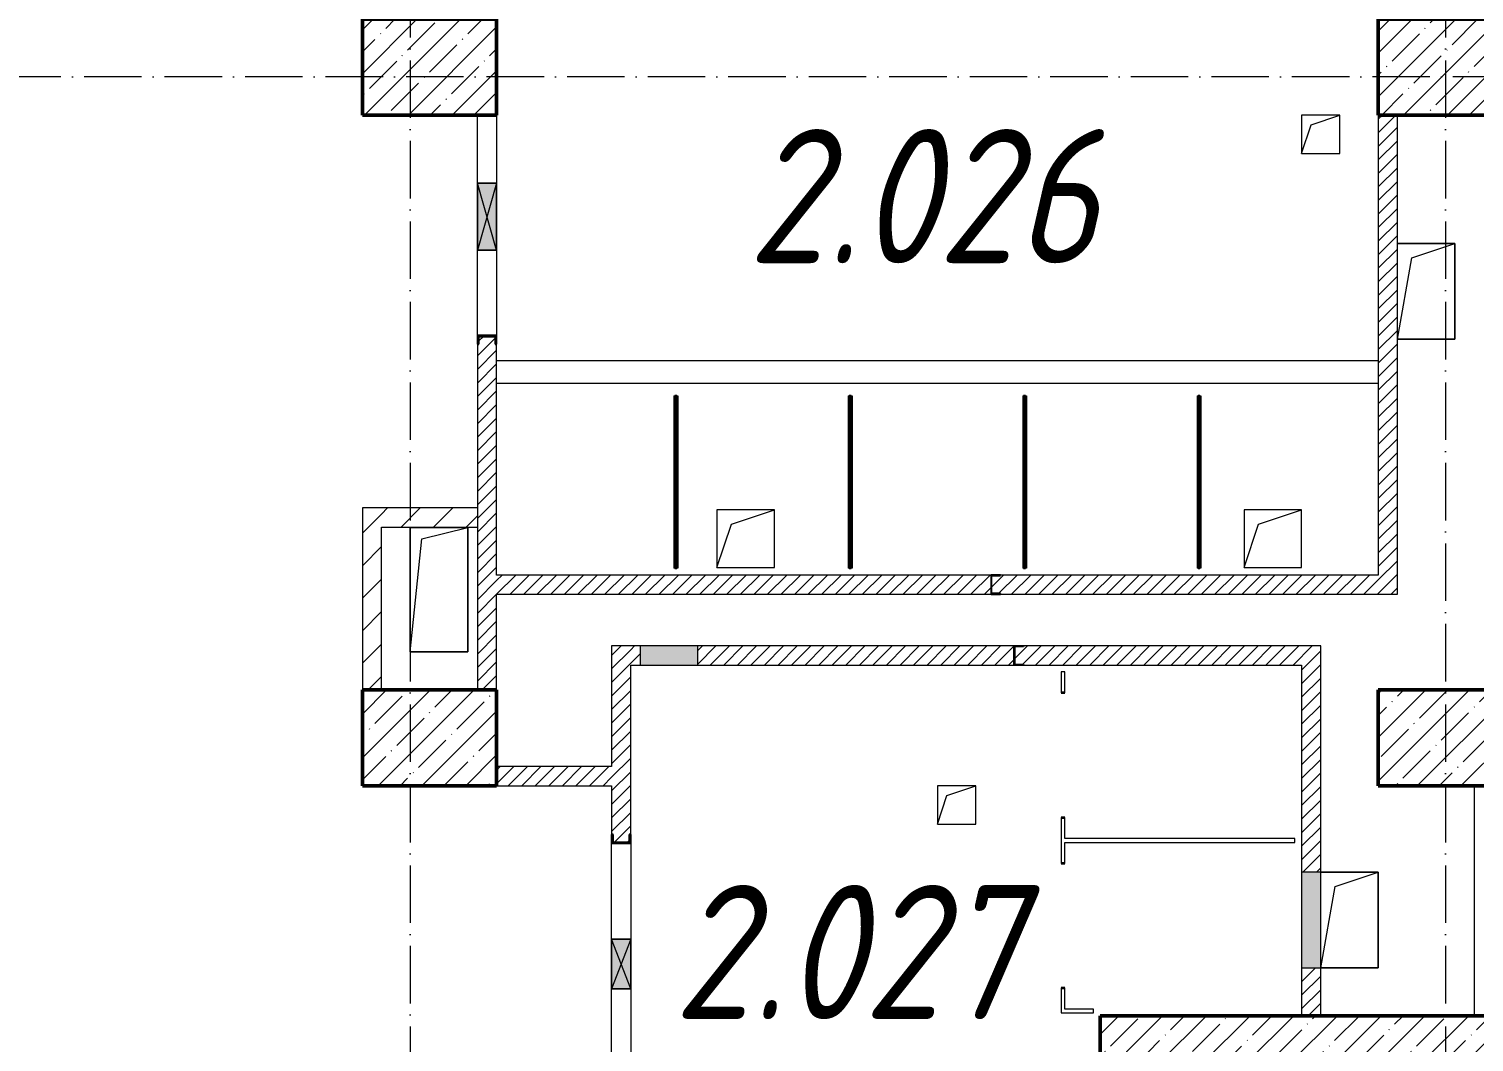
# Model space of a CAD drawing. Header units: millimetres. Extents: x -12989 to 629078, y -109036 to 555275.
# Drawn here: x 119020 to 126560, y 121757 to 127045 of the extents above; entities that cross this region are included whole.
import ezdxf

# ---------------------------------------------------------------- set-up
doc = ezdxf.new("R2010")
doc.units = ezdxf.units.MM
doc.linetypes.add('50_200_ШТРИХ_1Т_ш5_п1_п1_', pattern=[700, 500, -100, 0, -100])
for name, color, linetype, lineweight in [('A-DETL-GENF-OTLN', 7, 'Continuous', 9), ('A-DOOR-OPNG-MCUT', 7, 'Continuous', 35), ('A-FLOR-____-OTLN', 7, 'Continuous', 9), ('A-GENM-____-MCUT', 7, 'Continuous', 25), ('A-GENM-____-OTLN', 7, 'Continuous', 9), ('A-GENM-____-OTLN-1', 7, 'Continuous', 25), ('A-GLAZ-____-OTLN', 7, 'Continuous', 9), ('A-WALL-____-MCUT', 7, 'Continuous', 13), ('A-WALL-____-MCUT-2', 7, 'Continuous', 50), ('A-WALL-____-OTLN', 7, 'Continuous', 9), ('A-WALL-____-PATT-1', 7, 'Continuous', 9), ('A-WALL-FNSH-MCUT-1', 7, 'Continuous', 9), ('I-WALL-____-OTLN', 7, 'Continuous', 9), ('S-COLS-____-MCUT', 7, 'Continuous', 50), ('S-COLS-____-OTLN', 7, 'Continuous', 9), ('S-GRID-____-OTLN-1', 7, '50_200_ШТРИХ_1Т_ш5_п1_п1_', 9), ('Марки помещений', 7, 'Continuous', 9)]:
    doc.layers.add(name, color=color, linetype=linetype, lineweight=lineweight)
doc.layers.add('A-DOOR-____-OTLN-1', color=7, linetype='Continuous', lineweight=9, true_color=0xffffff)
doc.styles.add('ISOCPEUR_I_2', font='isocpeui.ttf', dxfattribs={"width": 0.85, "height": 2.3})
pattern_1 = [(45, (43259.71, 63713.66), (-35.35534, 35.35534), [])]
pattern_2 = [(45, (43259.71, 63713.66), (-114.04925, 114.04925), []), (45, (43373.76, 63713.66), (-114.04925, 114.04925), [201.612, -40.322, 3.353, -36.97])]
pattern_3 = [(45, (43259.71, 63713.66), (-84.85281, 84.85281), [])]

# ---------------------------------------------------------------- blocks, each defined once
blk = doc.blocks.new('DOR_ДУ_распашная__1Ст_Прямоугольная_ШЕР - Вн_650х2100h_Кабинки С_у-17949503-АР1_План отверстий 2 этажа в осях 1-64_Ю-ЯЯ')
at = {"layer": 'A-DOOR-OPNG-MCUT'}
for p, q in [((-325, 10), (-325, -10)), ((325, -10), (325, 10))]:
    blk.add_line(p, q, dxfattribs=at)
blk = doc.blocks.new('BSC_Колонна _Прямоугольная - 500х700-V106-АР1_План отверстий 2 этажа в осях 1-64_Ю-ЯЯ')
at = {"layer": 'S-COLS-____-OTLN'}
h = blk.add_hatch(dxfattribs=at)
h.set_pattern_fill('FP_119', color=256, style=0, pattern_type=2)
h.set_pattern_definition([(315, (-63131.04, 77850), (114.04925, 114.04925), []), (315, (-63131.04, 77735.95), (114.04925, 114.04925), [201.613, -40.323, 3.353, -36.97])])
h.paths.add_polyline_path([(-250, 350), (-250, -350), (250, -350), (250, 350)], flags=0)
at = {"layer": 'S-COLS-____-MCUT'}
for p, q in [((250, 350), (-250, 350)), ((-250, 350), (-250, -350)), ((250, -350), (250, 350)), ((-250, -350), (250, -350))]:
    blk.add_line(p, q, dxfattribs=at)
blk = doc.blocks.new('BSC_Колонна _Прямоугольная - 500х700-V107-АР1_План отверстий 2 этажа в осях 1-64_Ю-ЯЯ')
at = {"layer": 'S-COLS-____-OTLN'}
h = blk.add_hatch(dxfattribs=at)
h.set_pattern_fill('FP_120', color=256, style=0, pattern_type=2)
h.set_pattern_definition([(315, (-63131.04, 83150), (114.04925, 114.04925), []), (315, (-63131.04, 83035.95), (114.04925, 114.04925), [201.613, -40.323, 3.353, -36.97])])
h.paths.add_polyline_path([(-250, 350), (-250, -350), (250, -350), (250, 350)], flags=0)
at = {"layer": 'S-COLS-____-MCUT'}
for p, q in [((250, 350), (-250, 350)), ((-250, 350), (-250, -350)), ((250, -350), (250, 350)), ((-250, -350), (250, -350))]:
    blk.add_line(p, q, dxfattribs=at)
blk = doc.blocks.new('BSC_Колонна _Прямоугольная - 500х700-V126-АР1_План отверстий 2 этажа в осях 1-64_Ю-ЯЯ')
at = {"layer": 'S-COLS-____-OTLN'}
h = blk.add_hatch(dxfattribs=at)
h.set_pattern_fill('FP_139', color=256, style=0, pattern_type=2)
h.set_pattern_definition([(315, (-59631.04, 77850), (114.04925, 114.04925), []), (315, (-59631.04, 77735.95), (114.04925, 114.04925), [201.613, -40.323, 3.353, -36.97])])
h.paths.add_polyline_path([(-250, 350), (-250, -350), (250, -350), (250, 350)], flags=0)
at = {"layer": 'S-COLS-____-MCUT'}
for p, q in [((250, 350), (-250, 350)), ((-250, 350), (-250, -350)), ((250, -350), (250, 350)), ((-250, -350), (250, -350))]:
    blk.add_line(p, q, dxfattribs=at)
blk = doc.blocks.new('BSC_Колонна _Прямоугольная - 500х700-V127-АР1_План отверстий 2 этажа в осях 1-64_Ю-ЯЯ')
at = {"layer": 'S-COLS-____-OTLN'}
h = blk.add_hatch(dxfattribs=at)
h.set_pattern_fill('FP_140', color=256, style=0, pattern_type=2)
h.set_pattern_definition([(315, (-59631.04, 83150), (114.04925, 114.04925), []), (315, (-59631.04, 83035.95), (114.04925, 114.04925), [201.613, -40.323, 3.353, -36.97])])
h.paths.add_polyline_path([(-250, 350), (-250, -350), (250, -350), (250, 350)], flags=0)
at = {"layer": 'S-COLS-____-MCUT'}
for p, q in [((250, 350), (-250, 350)), ((-250, 350), (-250, -350)), ((250, -350), (250, 350)), ((-250, -350), (250, -350))]:
    blk.add_line(p, q, dxfattribs=at)
blk = doc.blocks.new('154_Стойка_СКБ_Швеллер - СМ-2180_100-28278414-АР1_План отверстий 2 этажа в осях 1-64_Ю-ЯЯ')
at = {"layer": 'A-GENM-____-MCUT'}
for p, q in [((171, 50), (125, 50)), ((125, 50), (125, -50)), ((129.5, 42.4), (171, 42.4)), ((129.5, -42.4), (129.5, 42.4)), ((171, 42.4), (171, 50)), ((125, -50), (171, -50)), ((171, -42.4), (129.5, -42.4)), ((171, -50), (171, -42.4))]:
    blk.add_line(p, q, dxfattribs=at)
blk = doc.blocks.new('154_Фахверк_СКБ_Швеллер - Тип_100_3960-28333271-АР1_План отверстий 2 этажа в осях 1-64_Ю-ЯЯ')
at = {"layer": 'A-GENM-____-MCUT'}
for p, q in [((125, 50), (175, 50)), ((125, -50), (125, 50)), ((128, 47), (128, -47)), ((175, 47), (128, 47)), ((175, 50), (175, 47)), ((175, -50), (125, -50)), ((128, -47), (175, -47)), ((175, -47), (175, -50))]:
    blk.add_line(p, q, dxfattribs=at)
blk = doc.blocks.new('154_Фахверк_СКБ_Швеллер - Тип_100_3960-28331862-АР1_План отверстий 2 этажа в осях 1-64_Ю-ЯЯ')
at = {"layer": 'A-GENM-____-MCUT'}
for p, q in [((175, 50), (125, 50)), ((125, 50), (125, -50)), ((128, 47), (175, 47)), ((128, -47), (128, 47)), ((175, 47), (175, 50)), ((125, -50), (175, -50)), ((175, -47), (128, -47)), ((175, -50), (175, -47))]:
    blk.add_line(p, q, dxfattribs=at)
blk = doc.blocks.new('131_Панель боковая - 900х1500-29281255-АР1_План отверстий 2 этажа в осях 1-64_Ю-ЯЯ')
at = {"layer": 'A-GENM-____-MCUT'}
for p, q in [((450, 5), (-450, 5)), ((-450, 5), (-450, -5)), ((450, -5), (450, 5)), ((-450, -5), (450, -5))]:
    blk.add_line(p, q, dxfattribs=at)
at = {"layer": 'A-GENM-____-OTLN'}
for p, q in [((-450, 10), (450, 10)), ((-450, 5), (-450, 10)), ((450, 10), (450, 5)), ((-450, -10), (-450, -5)), ((-450, -10), (450, -10)), ((450, -5), (450, -10))]:
    blk.add_line(p, q, dxfattribs=at)
blk = doc.blocks.new('AR_Отверстие Ниша - Лючок-32401897-АР1_План отверстий 2 этажа в осях 1-64_Ю-ЯЯ')
at = {"layer": 'A-GLAZ-____-OTLN'}
blk.add_hatch(color=256, dxfattribs=at).paths.add_polyline_path([(250, -50), (250, 50), (-250, 50), (-250, -50), (-158, -50)], flags=0)
for p, q in [((250, 50), (-250, 50)), ((-250, 50), (-250, -50)), ((250, -50), (250, 50)), ((-250, -50), (250, -50))]:
    blk.add_line(p, q, dxfattribs=at)
blk = doc.blocks.new('AR_Отверстие Ниша - Лючок-32401924-АР1_План отверстий 2 этажа в осях 1-64_Ю-ЯЯ')
at = {"layer": 'A-GLAZ-____-OTLN'}
blk.add_hatch(color=256, dxfattribs=at).paths.add_polyline_path([(150, -50), (150, 50), (-150, 50), (-150, -50)], flags=0)
for p, q in [((150, 50), (-150, 50)), ((-150, 50), (-150, -50)), ((150, -50), (150, 50)), ((-150, -50), (150, -50))]:
    blk.add_line(p, q, dxfattribs=at)
blk = doc.blocks.new('AR_Отверстие прямоугольное _в плите_ - AR_Отверстие прямоугольное _в плите_-30459333-АР1_План отверстий 2 этажа в осях 1-64_Ю-ЯЯ')
at = {"layer": 'A-GENM-____-OTLN'}
for p, q in [((150, 250), (-150, 250)), ((-75, 175), (150, 250)), ((150, -250), (150, 250)), ((-150, -250), (-75, 175)), ((-150, -250), (150, -250))]:
    blk.add_line(p, q, dxfattribs=at)
blk = doc.blocks.new('AR_Отверстие прямоугольное _в плите_ - AR_Отверстие прямоугольное _в плите_-30459207-АР1_План отверстий 2 этажа в осях 1-64_Ю-ЯЯ')
at = {"layer": 'A-GENM-____-OTLN'}
for p, q in [((100, 100), (-100, 100)), ((-100, 100), (-100, -100)), ((-50, 50), (100, 100)), ((100, -100), (100, 100)), ((-100, -100), (-50, 50)), ((-100, -100), (100, -100))]:
    blk.add_line(p, q, dxfattribs=at)
blk = doc.blocks.new('AR_Отверстие прямоугольное _в плите_ - AR_Отверстие прямоугольное _в плите_-30459341-АР1_План отверстий 2 этажа в осях 1-64_Ю-ЯЯ')
at = {"layer": 'A-GENM-____-OTLN'}
for p, q in [((150, 150), (-150, 150)), ((-150, 150), (-150, -150)), ((-75, 75), (150, 150)), ((150, -150), (150, 150)), ((-150, -150), (-75, 75)), ((-150, -150), (150, -150))]:
    blk.add_line(p, q, dxfattribs=at)
blk = doc.blocks.new('AR_Отверстие прямоугольное _в плите_ - AR_Отверстие прямоугольное _в плите_-30552792-АР1_План отверстий 2 этажа в осях 1-64_Ю-ЯЯ')
at = {"layer": 'A-GENM-____-OTLN'}
for p, q in [((150, 325), (-150, 325)), ((-150, 325), (-150, -325)), ((-90, 265), (150, 325)), ((150, -325), (150, 325)), ((-150, -325), (-90, 265)), ((-150, -325), (150, -325))]:
    blk.add_line(p, q, dxfattribs=at)
blk = doc.blocks.new('AR_Отверстие прямоугольное _в стене__БезПР - AR_Отверстие прямоугольное _в стене__БезПР-36789340-АР1_План отверстий 2 этажа в осях 1-64_Ю-ЯЯ')
at = {"layer": 'A-GLAZ-____-OTLN'}
blk.add_hatch(color=256, dxfattribs=at).paths.add_polyline_path([(175, -50), (175, 50), (-175, 50), (-175, -50)], flags=0)
at = {"layer": 'A-DETL-GENF-OTLN'}
for p, q in [((-175, -50), (-175, 50)), ((-175, 50), (175, 50)), ((175, 50), (-175, -50)), ((-175, 50), (175, -50)), ((175, 50), (-175, 50)), ((-175, 50), (-175, -50)), ((175, 50), (175, -50)), ((175, -50), (175, 50)), ((175, -50), (-175, -50)), ((-175, -50), (175, -50))]:
    blk.add_line(p, q, dxfattribs=at)
at = {"layer": 'A-GLAZ-____-OTLN'}
blk.add_line((175, 50), (-175, 50), dxfattribs=at)
blk = doc.blocks.new('AR_Отверстие прямоугольное _в стене__БезПР - AR_Отверстие прямоугольное _в стене__БезПР-36789349-АР1_План отверстий 2 этажа в осях 1-64_Ю-ЯЯ')
at = {"layer": 'A-GLAZ-____-OTLN'}
blk.add_hatch(color=256, dxfattribs=at).paths.add_polyline_path([(130, 50), (-130, 50), (-130, -50), (130, -50)], flags=0)
at = {"layer": 'A-DETL-GENF-OTLN'}
for p, q in [((-130, -50), (-130, 50)), ((-130, 50), (130, 50)), ((130, 50), (-130, -50)), ((-130, 50), (130, -50)), ((130, 50), (-130, 50)), ((-130, 50), (-130, -50)), ((130, 50), (130, -50)), ((130, -50), (130, 50)), ((130, -50), (-130, -50)), ((-130, -50), (130, -50))]:
    blk.add_line(p, q, dxfattribs=at)
at = {"layer": 'A-GLAZ-____-OTLN'}
blk.add_line((130, 50), (-130, 50), dxfattribs=at)
blk = doc.blocks.new('2этаж')
at = {"layer": 'S-GRID-____-OTLN-1', "color": 251, "ltscale": 0.6, "true_color": 0x636466}
for p, q in [((62158.3, 549908.8), (62158.3, 498997)), ((67558.3, 549908.8), (67558.3, 498997)), ((88482.7, 522097), (-20260.4, 522097))]:
    blk.add_line(p, q, dxfattribs=at)

msp = doc.modelspace()

# ---------------------------------------------------------------- hatches: boundary and pattern name
at = {"layer": 'A-WALL-____-PATT-1'}
h = msp.add_hatch(dxfattribs=at)
h.set_pattern_fill('FP_5', color=256, style=0, pattern_type=2)
h.set_pattern_definition(pattern_1)
h.paths.add_polyline_path([(126059.7115, 124094.7006), (126159.7115, 124094.7006), (126159.7115, 126594.7006), (126059.7115, 126594.7006), (126059.7115, 124167.0752)], flags=0)
h = msp.add_hatch(dxfattribs=at)
h.set_pattern_fill('FP_5', color=256, style=0, pattern_type=2)
h.set_pattern_definition(pattern_1)
h.paths.add_polyline_path([(121459.7115, 123594.7006), (121459.7115, 125398.7006), (121452.1115, 125398.7006), (121452.1115, 125440.2006), (121367.3115, 125440.2006), (121367.3115, 125398.7006), (121359.7115, 125398.7006), (121359.7115, 123594.7006)], flags=0)
h = msp.add_hatch(dxfattribs=at)
h.set_pattern_fill('FP_4', color=256, style=0, pattern_type=2)
h.set_pattern_definition(pattern_3)
h.paths.add_polyline_path([(120859.7115, 123594.7006), (120859.7115, 124544.7006), (120759.7115, 124544.7006), (120759.7115, 123594.7006)], flags=0)
h = msp.add_hatch(dxfattribs=at)
h.set_pattern_fill('FP_4', color=256, style=0, pattern_type=2)
h.set_pattern_definition(pattern_3)
h.paths.add_polyline_path([(120859.7115, 124444.7006), (121359.7115, 124444.7006), (121359.7115, 124544.7006), (120859.7115, 124544.7006)], flags=0)
h = msp.add_hatch(dxfattribs=at)
h.set_pattern_fill('FP_5', color=256, style=0, pattern_type=2)
h.set_pattern_definition(pattern_1)
h.paths.add_polyline_path([(126059.7115, 124094.7006), (126059.7115, 124194.7006), (124089.7115, 124194.7006), (124089.7115, 124191.7006), (124042.7115, 124191.7006), (124042.7115, 124097.7006), (124089.7115, 124097.7006), (124089.7115, 124094.7006), (124549.5611, 124094.7006)], flags=0)
h.paths.add_polyline_path([(124039.7115, 124094.7006), (124039.7115, 124194.7006), (121459.7115, 124194.7006), (121459.7115, 124094.7006), (122782.0604, 124094.7006)], flags=0)
h = msp.add_hatch(dxfattribs=at)
h.set_pattern_fill('FP_5', color=256, style=0, pattern_type=2)
h.set_pattern_definition(pattern_1)
h.paths.add_polyline_path([(122159.7115, 119094.7006), (122159.7115, 120644.7006), (122059.7115, 120644.7006), (122059.7115, 119094.7006)], flags=0)
h.paths.add_polyline_path([(122067.3115, 121094.7006), (122159.7115, 121094.7006), (122159.7115, 121598.7006), (122152.1115, 121598.7006), (122152.1115, 121640.2006), (122067.3115, 121640.2006), (122067.3115, 121598.7006), (122059.7115, 121598.7006), (122059.7115, 121094.7006)], flags=0)
h.paths.add_polyline_path([(122067.3115, 122799.2006), (122152.1115, 122799.2006), (122152.1115, 122840.7006), (122159.7115, 122840.7006), (122159.7115, 123824.7006), (122059.7115, 123824.7006), (122059.7115, 122840.7006), (122067.3115, 122840.7006)], flags=0)
h = msp.add_hatch(dxfattribs=at)
h.set_pattern_fill('FP_5', color=256, style=0, pattern_type=2)
h.set_pattern_definition(pattern_1)
h.paths.add_polyline_path([(125759.7115, 123724.7006), (125759.7115, 123824.7006), (124209.7115, 123824.7006), (124209.7115, 123821.7006), (124162.7115, 123821.7006), (124162.7115, 123727.7006), (124209.7115, 123727.7006), (124209.7115, 123724.7006), (125659.7115, 123724.7006)], flags=0)
h.paths.add_polyline_path([(124159.7115, 123724.7006), (124159.7115, 123824.7006), (122509.7115, 123824.7006), (122509.7115, 123724.7006), (122782.0604, 123724.7006)], flags=0)
h.paths.add_polyline_path([(122209.7115, 123724.7006), (122209.7115, 123824.7006), (122159.7115, 123824.7006), (122159.7115, 123724.7006)], flags=0)
h = msp.add_hatch(dxfattribs=at)
h.set_pattern_fill('FP_5', color=256, style=0, pattern_type=2)
h.set_pattern_definition(pattern_1)
h.paths.add_polyline_path([(125659.7115, 121894.7006), (125759.7115, 121894.7006), (125759.7115, 122144.7006), (125659.7115, 122144.7006)], flags=0)
h.paths.add_polyline_path([(125659.7115, 122644.7006), (125759.7115, 122644.7006), (125759.7115, 123724.7006), (125659.7115, 123724.7006)], flags=0)
h = msp.add_hatch(dxfattribs=at)
h.set_pattern_fill('FP_5', color=256, style=0, pattern_type=2)
h.set_pattern_definition(pattern_1)
h.paths.add_polyline_path([(122059.7115, 123094.7006), (122059.7115, 123194.7006), (121459.7115, 123194.7006), (121459.7115, 123094.7006)], flags=0)
h = msp.add_hatch(dxfattribs=at)
h.set_pattern_fill('FP_13', color=256, style=0, pattern_type=2)
h.set_pattern_definition(pattern_2)
h.paths.add_polyline_path([(124609.7115, 119144.7006), (124859.7115, 119144.7006), (124859.7115, 121894.7006), (124609.7115, 121894.7006), (124609.7115, 120938.2505)], flags=0)
h = msp.add_hatch(dxfattribs=at)
h.set_pattern_fill('FP_13', color=256, style=0, pattern_type=2)
h.set_pattern_definition(pattern_2)
h.paths.add_polyline_path([(126759.7115, 121644.7006), (126759.7115, 121894.7006), (124859.7115, 121894.7006), (124859.7115, 121644.7006), (126317.0617, 121644.7006)], flags=0)

# ---------------------------------------------------------------- linework, layer by layer
at = {"layer": 'A-FLOR-____-OTLN'}
for p, q in [((126159.7115, 125924.7006), (126459.7115, 125924.7006)), ((126459.7115, 125924.7006), (126459.7115, 125424.7006)), ((126459.7115, 125424.7006), (126159.7115, 125424.7006)), ((121009.7115, 124443.3589), (121309.7115, 124443.3589)), ((121009.7115, 123793.3589), (121009.7115, 124443.3589)), ((121309.7115, 124443.3589), (121309.7115, 123793.3589)), ((121309.7115, 123793.3589), (121009.7115, 123793.3589)), ((125759.7115, 122644.3531), (126059.7115, 122644.3531)), ((126059.7115, 122644.3531), (126059.7115, 122144.3531)), ((126059.7115, 122144.3531), (125759.7115, 122144.3531))]:
    msp.add_line(p, q, dxfattribs=at)
at = {"layer": 'A-WALL-____-MCUT'}
msp.add_line((126559.7115, 123094.7006), (126559.7115, 121894.7006), dxfattribs=at)
at = {"layer": 'A-WALL-____-MCUT-2'}
for p, q in [((124609.7115, 121894.7006), (124609.7115, 119144.7006)), ((126759.7115, 121894.7006), (124609.7115, 121894.7006))]:
    msp.add_line(p, q, dxfattribs=at)
at = {"layer": 'A-WALL-____-OTLN'}
for p, q in [((121459.7115, 125314.7006), (126059.7115, 125314.7006)), ((126059.7115, 125194.7006), (121459.7115, 125194.7006))]:
    msp.add_line(p, q, dxfattribs=at)
at = {"layer": 'A-WALL-FNSH-MCUT-1'}
for p, q in [((126059.7115, 126594.7006), (126059.7115, 124194.7006)), ((126159.7115, 124094.7006), (126159.7115, 126594.7006)), ((121359.7115, 125398.7006), (121359.7115, 123594.7006)), ((121459.7115, 124194.7006), (121459.7115, 125398.7006)), ((120759.7115, 124544.7006), (120759.7115, 123594.7006)), ((121359.7115, 124544.7006), (120759.7115, 124544.7006)), ((120859.7115, 123594.7006), (120859.7115, 124444.7006)), ((120859.7115, 124444.7006), (121359.7115, 124444.7006)), ((124039.7115, 124194.7006), (121459.7115, 124194.7006)), ((126059.7115, 124194.7006), (124089.7115, 124194.7006)), ((121459.7115, 124094.7006), (124039.7115, 124094.7006)), ((121459.7115, 123594.7006), (121459.7115, 124094.7006)), ((124089.7115, 124094.7006), (126159.7115, 124094.7006)), ((122059.7115, 123824.7006), (122059.7115, 123194.7006)), ((122209.7115, 123824.7006), (122059.7115, 123824.7006)), ((124159.7115, 123824.7006), (122509.7115, 123824.7006)), ((125759.7115, 123824.7006), (124209.7115, 123824.7006)), ((125759.7115, 122644.7006), (125759.7115, 123824.7006)), ((122159.7115, 123724.7006), (122209.7115, 123724.7006)), ((122159.7115, 122840.7006), (122159.7115, 123724.7006)), ((122509.7115, 123724.7006), (124159.7115, 123724.7006)), ((124209.7115, 123724.7006), (125659.7115, 123724.7006)), ((124404.7115, 123689.7006), (124404.7115, 123579.7006)), ((124424.7115, 123689.7006), (124404.7115, 123689.7006)), ((124424.7115, 123579.7006), (124424.7115, 123689.7006)), ((125659.7115, 123724.7006), (125659.7115, 122644.7006)), ((122059.7115, 123194.7006), (121459.7115, 123194.7006)), ((121459.7115, 123094.7006), (122059.7115, 123094.7006)), ((122059.7115, 123094.7006), (122059.7115, 122840.7006)), ((124404.7115, 122929.7006), (124404.7115, 122689.7006)), ((124424.7115, 122819.7006), (124424.7115, 122929.7006)), ((125624.7115, 122819.7006), (124424.7115, 122819.7006)), ((124424.7115, 122689.7006), (124424.7115, 122799.7006)), ((124424.7115, 122799.7006), (125624.7115, 122799.7006)), ((125624.7115, 122799.7006), (125624.7115, 122819.7006)), ((125659.7115, 122144.7006), (125659.7115, 121894.7006)), ((125759.7115, 121894.7006), (125759.7115, 122144.7006)), ((124404.7115, 122039.7006), (124404.7115, 121909.7006)), ((124424.7115, 121929.7006), (124424.7115, 122039.7006)), ((124574.7115, 121929.7006), (124424.7115, 121929.7006)), ((124574.7115, 121909.7006), (124574.7115, 121929.7006)), ((124404.7115, 121909.7006), (124574.7115, 121909.7006))]:
    msp.add_line(p, q, dxfattribs=at)
at = {"layer": 'I-WALL-____-OTLN'}
for p, q in [((121359.7115, 126239.7006), (121359.7115, 126594.7006)), ((121459.7115, 126594.7006), (121459.7115, 126239.7006)), ((121359.7115, 125444.7006), (121359.7115, 125889.7006)), ((121459.7115, 125889.7006), (121459.7115, 125444.7006)), ((122059.7115, 122294.7006), (122059.7115, 122794.7006)), ((122159.7115, 122794.7006), (122159.7115, 122294.7006)), ((122059.7115, 121644.7006), (122059.7115, 122034.7006)), ((122159.7115, 122034.7006), (122159.7115, 121644.7006))]:
    msp.add_line(p, q, dxfattribs=at)

# ---------------------------------------------------------------- block references
msp.add_blockref('2этаж', (58851.3748, -395302.2823))
at = {"layer": 'A-DOOR-____-OTLN-1', "rotation": 89.99999999999966}
for p in [(124414.7115, 123254.7006), (124414.7115, 122364.7006)]:
    msp.add_blockref('DOR_ДУ_распашная__1Ст_Прямоугольная_ШЕР - Вн_650х2100h_Кабинки С_у-17949503-АР1_План отверстий 2 этажа в осях 1-64_Ю-ЯЯ', p, dxfattribs=at)
at = {"layer": 'A-GENM-____-OTLN'}
for name, p in [('AR_Отверстие прямоугольное _в плите_ - AR_Отверстие прямоугольное _в плите_-30459207-АР1_План отверстий 2 этажа в осях 1-64_Ю-ЯЯ', (125759.7115, 126494.7006)), ('AR_Отверстие прямоугольное _в плите_ - AR_Отверстие прямоугольное _в плите_-30459333-АР1_План отверстий 2 этажа в осях 1-64_Ю-ЯЯ', (126309.7115, 125674.7006)), ('AR_Отверстие прямоугольное _в плите_ - AR_Отверстие прямоугольное _в плите_-30459341-АР1_План отверстий 2 этажа в осях 1-64_Ю-ЯЯ', (122759.7115, 124384.8085)), ('AR_Отверстие прямоугольное _в плите_ - AR_Отверстие прямоугольное _в плите_-30459341-АР1_План отверстий 2 этажа в осях 1-64_Ю-ЯЯ', (125509.7115, 124384.8085)), ('AR_Отверстие прямоугольное _в плите_ - AR_Отверстие прямоугольное _в плите_-30552792-АР1_План отверстий 2 этажа в осях 1-64_Ю-ЯЯ', (121159.7115, 124118.3589)), ('AR_Отверстие прямоугольное _в плите_ - AR_Отверстие прямоугольное _в плите_-30459207-АР1_План отверстий 2 этажа в осях 1-64_Ю-ЯЯ', (123859.7115, 122994.3531)), ('AR_Отверстие прямоугольное _в плите_ - AR_Отверстие прямоугольное _в плите_-30459333-АР1_План отверстий 2 этажа в осях 1-64_Ю-ЯЯ', (125909.7115, 122394.3531))]:
    msp.add_blockref(name, p, dxfattribs=at)
at = {"layer": 'A-GENM-____-OTLN', "rotation": 270.0000000000003}
for p in [(122394.7115, 124679.7006), (123304.7115, 124679.7006), (124214.7115, 124679.7006), (125124.7115, 124679.7006)]:
    msp.add_blockref('131_Панель боковая - 900х1500-29281255-АР1_План отверстий 2 этажа в осях 1-64_Ю-ЯЯ', p, dxfattribs=at)
at = {"layer": 'A-GENM-____-OTLN-1'}
for p, rotation in [((121409.7115, 125569.7006), 269.9999999999999), ((122109.7115, 122669.7006), 89.99999999999987)]:
    msp.add_blockref('154_Стойка_СКБ_Швеллер - СМ-2180_100-28278414-АР1_План отверстий 2 этажа в осях 1-64_Ю-ЯЯ', p, dxfattribs=dict(at, rotation=rotation))
for name, p in [('154_Фахверк_СКБ_Швеллер - Тип_100_3960-28331862-АР1_План отверстий 2 этажа в осях 1-64_Ю-ЯЯ', (123914.7115, 124144.7006)), ('154_Фахверк_СКБ_Швеллер - Тип_100_3960-28333271-АР1_План отверстий 2 этажа в осях 1-64_Ю-ЯЯ', (124034.7115, 123774.7006))]:
    msp.add_blockref(name, p, dxfattribs=at)
at = {"layer": 'A-GLAZ-____-OTLN'}
for name, p, rotation in [('AR_Отверстие прямоугольное _в стене__БезПР - AR_Отверстие прямоугольное _в стене__БезПР-36789340-АР1_План отверстий 2 этажа в осях 1-64_Ю-ЯЯ', (121409.7115, 126064.7006), 269.9999999999999), ('AR_Отверстие Ниша - Лючок-32401897-АР1_План отверстий 2 этажа в осях 1-64_Ю-ЯЯ', (125709.7115, 122394.7006), 270.0000000000001), ('AR_Отверстие прямоугольное _в стене__БезПР - AR_Отверстие прямоугольное _в стене__БезПР-36789349-АР1_План отверстий 2 этажа в осях 1-64_Ю-ЯЯ', (122109.7115, 122164.7006), 269.9999999999999)]:
    msp.add_blockref(name, p, dxfattribs=dict(at, rotation=rotation))
msp.add_blockref('AR_Отверстие Ниша - Лючок-32401924-АР1_План отверстий 2 этажа в осях 1-64_Ю-ЯЯ', (122359.7115, 123774.7006), dxfattribs=at)
at = {"layer": 'S-COLS-____-OTLN', "rotation": 89.9999999999999}
for name, p in [('BSC_Колонна _Прямоугольная - 500х700-V106-АР1_План отверстий 2 этажа в осях 1-64_Ю-ЯЯ', (121109.7115, 126844.7006)), ('BSC_Колонна _Прямоугольная - 500х700-V107-АР1_План отверстий 2 этажа в осях 1-64_Ю-ЯЯ', (126409.7115, 126844.7006)), ('BSC_Колонна _Прямоугольная - 500х700-V126-АР1_План отверстий 2 этажа в осях 1-64_Ю-ЯЯ', (121109.7115, 123344.7006)), ('BSC_Колонна _Прямоугольная - 500х700-V127-АР1_План отверстий 2 этажа в осях 1-64_Ю-ЯЯ', (126409.7115, 123344.7006))]:
    msp.add_blockref(name, p, dxfattribs=at)

# ---------------------------------------------------------------- texts
at = {"layer": 'Марки помещений', "char_height": 700, "width": 785.65375, "attachment_point": 1, "style": 'ISOCPEUR_I_2'}
for s, insert in [('2.026', (122769.3121, 126521.975)), ('2.027', (122381.9051, 122577.3072))]:
    msp.add_mtext(s, dxfattribs=dict(at, insert=insert))

doc.saveas('drawing.dxf')
